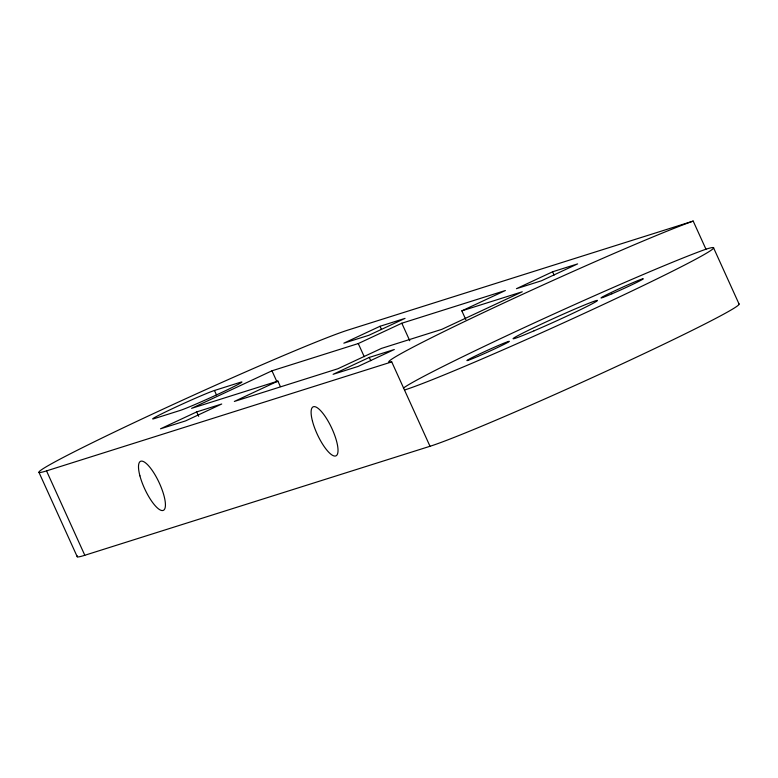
<?xml version="1.0" encoding="UTF-8"?>
<svg xmlns="http://www.w3.org/2000/svg" width="778" height="778" viewBox="0 0 778 778"><rect width="100%" height="100%" fill="white"/><g stroke="black" fill="none" stroke-linecap="round" stroke-linejoin="round"><path stroke-width="1.17" d="M465.818 319.622L461.84 310.86L505.379 290.515L401.818 323.22L358.269 343.555L271.969 370.805L191.583 408.353L277.882 381.103L280.372 386.588M196.688 411.912L160.511 428.814L185.543 420.908L221.711 404.015L196.688 411.912L198.672 416.298M380.014 326.283L343.837 343.176L368.86 335.279L405.037 318.377L380.014 326.283L381.502 329.571M277.882 381.103L234.343 401.448L337.905 368.743L381.444 348.408L441.855 329.337L522.252 291.779L461.84 310.86M369.287 357.423L333.11 374.315L358.143 366.419L394.31 349.517L369.287 357.423L370.775 360.71M552.604 271.785L516.436 288.687L541.459 280.78L577.636 263.888L552.604 271.785L554.101 275.072M404.482 390.021A173.873 6.37 -24.4 0 0 603.777 304.286A173.873 6.37 -24.4 0 0 705.957 249.203L693.188 221.078L347.99 330.066A173.873 6.37 -24.4 0 0 148.705 415.812A173.873 6.37 -24.4 0 0 46.524 470.885L84.812 555.268L430.01 446.28A173.873 6.37 -24.4 0 0 610.01 369.492A173.873 6.37 -24.4 0 0 738.818 303.858M214.465 390.478L240.353 382.309A34.777 1.274 -24.4 0 1 219.921 393.328A34.777 1.274 -24.4 0 1 180.058 410.473L154.17 418.642A34.777 1.274 -24.4 0 1 174.603 407.633A34.777 1.274 -24.4 0 1 214.465 390.478L216.449 394.864M46.534 470.885L391.733 361.896A175.069 6.418 -24.4 0 1 499.311 305.112A175.069 6.418 -24.4 0 1 693.188 221.078M713.514 247.725L739.032 303.984M401.818 323.22L409.773 340.754M391.733 361.896L430.01 446.28M358.269 343.555L364.24 356.703M271.969 370.805L276.939 381.765M38.968 472.372L77.246 556.756M84.802 555.278A173.873 6.37 -24.4 0 1 77.508 555.978M403.403 388.076A175.069 6.418 -24.4 0 1 539.144 320.701A175.069 6.418 -24.4 0 1 705.947 249.203M312.493 421.258A27.045 7.858 65 0 0 335.785 455.927A27.045 7.858 65 0 0 325.428 416.814A27.045 7.858 65 0 0 312.493 421.258M139.914 475.835A27.045 7.858 65 0 0 163.215 510.417A27.045 7.858 65 0 0 152.78 471.235A27.045 7.858 65 0 0 139.914 475.835M611.868 293.821A23.184 0.846 -24.4 0 0 643.318 278.748A23.184 0.846 -24.4 0 0 611.44 292.402A23.184 0.846 -24.4 0 0 611.868 293.821M477.624 356.519A23.184 0.846 -24.4 0 0 509.337 341.348A23.184 0.846 -24.4 0 0 477.721 354.856A23.184 0.846 -24.4 0 0 477.624 356.519M534.009 330.835A46.359 1.702 -24.4 0 0 597.446 300.493A46.359 1.702 -24.4 0 0 534.194 327.519A46.359 1.702 -24.4 0 0 534.009 330.835"/></g></svg>
